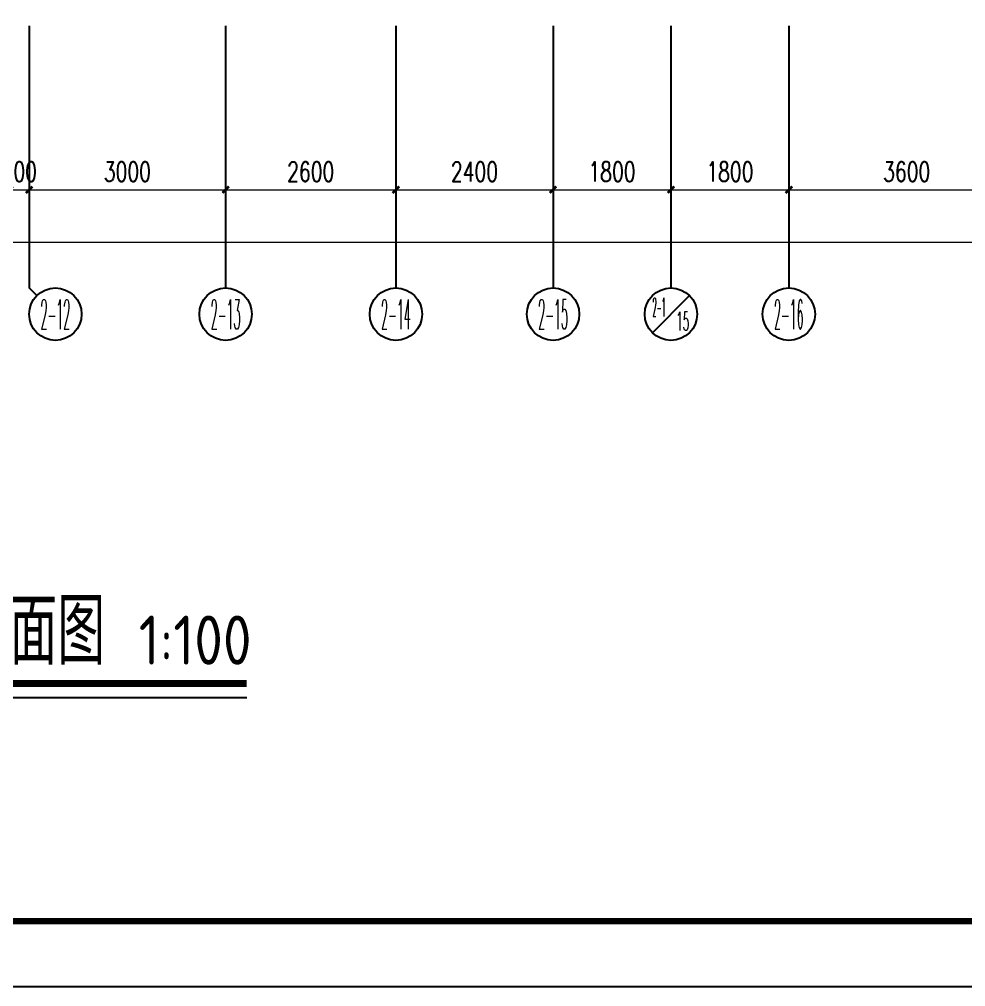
# Model space of a CAD drawing. Extents: x -9422388 to 15610651, y -1992469 to 953794.
# Drawn here: x -2643709 to -2629259, y -302584 to -287820 of the extents above; entities that cross this region are included whole.
import ezdxf
from ezdxf.enums import TextEntityAlignment as Align

# ---------------------------------------------------------------- set-up
doc = ezdxf.new("R2010")
doc.units = 0
doc.header["$LTSCALE"] = 1000
for name, color, linetype in [('A-ANNO-IDEN', 3, 'Continuous'), ('AXIS', 3, 'Continuous'), ('AXIS_TEXT', 7, 'Continuous'), ('PUB_TITLE', 4, 'Continuous')]:
    doc.layers.add(name, color=color, linetype=linetype)
doc.layers.add('建筑底图', color=8, linetype='Continuous', lineweight=5)
doc.styles.add('_TCH_AXIS', font='COMPLEX', dxfattribs={"bigfont": 'GBCBIG'})
doc.styles.add('_TCH_DIM_T3', font='SIMPLEX', dxfattribs={"width": 0.705882, "bigfont": 'GBCBIG'})
doc.styles.add('COMPLEX', font='COMPLEX')
doc.styles.get("Standard").update_dxf_attribs({"font": 'gbenor.shx', "bigfont": 'gbcbig.shx'})
doc.dimstyles.new('_TCH_ARCH&&100', dxfattribs={"dimtxt": 297.5, "dimasz": 100, "dimexe": 250, "dimexo": 300, "dimgap": 126.25, "dimtad": 1, "dimdec": 0, "dimzin": 0, "dimdsep": 46, "dimtxsty": '_TCH_DIM_T3', "dimblk": 'ARCHTICK', "dimcen": 0.09, "dimclrt": 7, "dimazin": 2, "dimtfac": 1, "dimtdec": 0, "dimtix": 1, "dimtmove": 2, "dimatfit": 3, "dimfxl": 0, "dimtolj": 1, "dimtzin": 0, "dimarcsym": 0})

# ---------------------------------------------------------------- blocks, each defined once
blk = doc.blocks.new('_ArchTick')
at = {"color": 0, "linetype": 'ByBlock', "const_width": 0.4}
blk.add_lwpolyline([(-0.5, -0.5), (0.5, 0.5)], dxfattribs=at)
blk = doc.blocks.new('*D625')
at = {"layer": 'AXIS', "color": 0, "lineweight": -2, "transparency": 16777216}
for p, q in [((1875330, -404975), (1875330, -408225)), ((1927730, -404975), (1927730, -408225)), ((1875330, -407975), (1927730, -407975))]:
    blk.add_line(p, q, dxfattribs=at)
at = {"layer": 'Defpoints', "color": 0, "transparency": 16777216}
for p in [(1875330, -404675), (1927730, -404675), (1927730, -407975)]:
    blk.add_point(p, dxfattribs=at)
at = {"layer": 'AXIS', "color": 0, "lineweight": -2, "transparency": 16777216, "xscale": 100, "yscale": 100, "zscale": 100, "rotation": 180}
blk.add_blockref('_ArchTick', (1875330, -407975), dxfattribs=at)
at = {"layer": 'AXIS', "color": 0, "lineweight": -2, "transparency": 16777216, "xscale": 100, "yscale": 100, "zscale": 100}
blk.add_blockref('_ArchTick', (1927730, -407975), dxfattribs=at)
at = {"layer": 'AXIS', "color": 7, "transparency": 16777216, "insert": (1901530, -407700), "char_height": 297.5, "attachment_point": 5, "style": '_TCH_DIM_T3'}
blk.add_mtext('\\A1;52400', dxfattribs=at)
blk = doc.blocks.new('*D664')
at = {"layer": 'AXIS', "color": 0, "lineweight": -2, "transparency": 16777216}
for p, q in [((1904130, -404975), (1904130, -407425)), ((1904430, -404975), (1904430, -407425)), ((1904130, -407175), (1904030, -407175)), ((1904130, -407175), (1904430, -407175)), ((1904430, -407175), (1904530, -407175))]:
    blk.add_line(p, q, dxfattribs=at)
at = {"layer": 'Defpoints', "color": 0, "transparency": 16777216}
for p in [(1904130, -404675), (1904430, -404675), (1904430, -407175)]:
    blk.add_point(p, dxfattribs=at)
at = {"layer": 'AXIS', "color": 0, "lineweight": -2, "transparency": 16777216, "xscale": 100, "yscale": 100, "zscale": 100}
blk.add_blockref('_ArchTick', (1904130, -407175), dxfattribs=at)
at = {"layer": 'AXIS', "color": 0, "lineweight": -2, "transparency": 16777216, "xscale": 100, "yscale": 100, "zscale": 100, "rotation": 180}
blk.add_blockref('_ArchTick', (1904430, -407175), dxfattribs=at)
at = {"layer": 'AXIS', "color": 7, "transparency": 16777216, "insert": (1904280, -406900), "char_height": 297.5, "attachment_point": 5, "style": '_TCH_DIM_T3'}
blk.add_mtext('\\A1;300', dxfattribs=at)
blk = doc.blocks.new('*D665')
at = {"layer": 'AXIS', "color": 0, "lineweight": -2, "transparency": 16777216}
for p, q in [((1904430, -404975), (1904430, -407425)), ((1907430, -404975), (1907430, -407425)), ((1904430, -407175), (1907430, -407175))]:
    blk.add_line(p, q, dxfattribs=at)
at = {"layer": 'Defpoints', "color": 0, "transparency": 16777216}
for p in [(1904430, -404675), (1907430, -404675), (1907430, -407175)]:
    blk.add_point(p, dxfattribs=at)
at = {"layer": 'AXIS', "color": 0, "lineweight": -2, "transparency": 16777216, "xscale": 100, "yscale": 100, "zscale": 100, "rotation": 180}
blk.add_blockref('_ArchTick', (1904430, -407175), dxfattribs=at)
at = {"layer": 'AXIS', "color": 0, "lineweight": -2, "transparency": 16777216, "xscale": 100, "yscale": 100, "zscale": 100}
blk.add_blockref('_ArchTick', (1907430, -407175), dxfattribs=at)
at = {"layer": 'AXIS', "color": 7, "transparency": 16777216, "insert": (1905930, -406900), "char_height": 297.5, "attachment_point": 5, "style": '_TCH_DIM_T3'}
blk.add_mtext('\\A1;3000', dxfattribs=at)
blk = doc.blocks.new('*D666')
at = {"layer": 'AXIS', "color": 0, "lineweight": -2, "transparency": 16777216}
for p, q in [((1907430, -404975), (1907430, -407425)), ((1910030, -404975), (1910030, -407425)), ((1907430, -407175), (1910030, -407175))]:
    blk.add_line(p, q, dxfattribs=at)
at = {"layer": 'Defpoints', "color": 0, "transparency": 16777216}
for p in [(1907430, -404675), (1910030, -404675), (1910030, -407175)]:
    blk.add_point(p, dxfattribs=at)
at = {"layer": 'AXIS', "color": 0, "lineweight": -2, "transparency": 16777216, "xscale": 100, "yscale": 100, "zscale": 100, "rotation": 180}
blk.add_blockref('_ArchTick', (1907430, -407175), dxfattribs=at)
at = {"layer": 'AXIS', "color": 0, "lineweight": -2, "transparency": 16777216, "xscale": 100, "yscale": 100, "zscale": 100}
blk.add_blockref('_ArchTick', (1910030, -407175), dxfattribs=at)
at = {"layer": 'AXIS', "color": 7, "transparency": 16777216, "insert": (1908730, -406900), "char_height": 297.5, "attachment_point": 5, "style": '_TCH_DIM_T3'}
blk.add_mtext('\\A1;2600', dxfattribs=at)
blk = doc.blocks.new('*D667')
at = {"layer": 'AXIS', "color": 0, "lineweight": -2, "transparency": 16777216}
for p, q in [((1910030, -404975), (1910030, -407425)), ((1912430, -404975), (1912430, -407425)), ((1910030, -407175), (1912430, -407175))]:
    blk.add_line(p, q, dxfattribs=at)
at = {"layer": 'Defpoints', "color": 0, "transparency": 16777216}
for p in [(1910030, -404675), (1912430, -404675), (1912430, -407175)]:
    blk.add_point(p, dxfattribs=at)
at = {"layer": 'AXIS', "color": 0, "lineweight": -2, "transparency": 16777216, "xscale": 100, "yscale": 100, "zscale": 100, "rotation": 180}
blk.add_blockref('_ArchTick', (1910030, -407175), dxfattribs=at)
at = {"layer": 'AXIS', "color": 0, "lineweight": -2, "transparency": 16777216, "xscale": 100, "yscale": 100, "zscale": 100}
blk.add_blockref('_ArchTick', (1912430, -407175), dxfattribs=at)
at = {"layer": 'AXIS', "color": 7, "transparency": 16777216, "insert": (1911230, -406900), "char_height": 297.5, "attachment_point": 5, "style": '_TCH_DIM_T3'}
blk.add_mtext('\\A1;2400', dxfattribs=at)
blk = doc.blocks.new('*D668')
at = {"layer": 'AXIS', "color": 0, "lineweight": -2, "transparency": 16777216}
for p, q in [((1912430, -404975), (1912430, -407425)), ((1914230, -404975), (1914230, -407425)), ((1912430, -407175), (1914230, -407175))]:
    blk.add_line(p, q, dxfattribs=at)
at = {"layer": 'Defpoints', "color": 0, "transparency": 16777216}
for p in [(1912430, -404675), (1914230, -404675), (1914230, -407175)]:
    blk.add_point(p, dxfattribs=at)
at = {"layer": 'AXIS', "color": 0, "lineweight": -2, "transparency": 16777216, "xscale": 100, "yscale": 100, "zscale": 100, "rotation": 180}
blk.add_blockref('_ArchTick', (1912430, -407175), dxfattribs=at)
at = {"layer": 'AXIS', "color": 0, "lineweight": -2, "transparency": 16777216, "xscale": 100, "yscale": 100, "zscale": 100}
blk.add_blockref('_ArchTick', (1914230, -407175), dxfattribs=at)
at = {"layer": 'AXIS', "color": 7, "transparency": 16777216, "insert": (1913330, -406900), "char_height": 297.5, "attachment_point": 5, "style": '_TCH_DIM_T3'}
blk.add_mtext('\\A1;1800', dxfattribs=at)
blk = doc.blocks.new('*D669')
at = {"layer": 'AXIS', "color": 0, "lineweight": -2, "transparency": 16777216}
for p, q in [((1914230, -404975), (1914230, -407425)), ((1916030, -404975), (1916030, -407425)), ((1914230, -407175), (1916030, -407175))]:
    blk.add_line(p, q, dxfattribs=at)
at = {"layer": 'Defpoints', "color": 0, "transparency": 16777216}
for p in [(1914230, -404675), (1916030, -404675), (1916030, -407175)]:
    blk.add_point(p, dxfattribs=at)
at = {"layer": 'AXIS', "color": 0, "lineweight": -2, "transparency": 16777216, "xscale": 100, "yscale": 100, "zscale": 100, "rotation": 180}
blk.add_blockref('_ArchTick', (1914230, -407175), dxfattribs=at)
at = {"layer": 'AXIS', "color": 0, "lineweight": -2, "transparency": 16777216, "xscale": 100, "yscale": 100, "zscale": 100}
blk.add_blockref('_ArchTick', (1916030, -407175), dxfattribs=at)
at = {"layer": 'AXIS', "color": 7, "transparency": 16777216, "insert": (1915130, -406900), "char_height": 297.5, "attachment_point": 5, "style": '_TCH_DIM_T3'}
blk.add_mtext('\\A1;1800', dxfattribs=at)
blk = doc.blocks.new('*D670')
at = {"layer": 'AXIS', "color": 0, "lineweight": -2, "transparency": 16777216}
for p, q in [((1916030, -404975), (1916030, -407425)), ((1919630, -404975), (1919630, -407425)), ((1916030, -407175), (1919630, -407175))]:
    blk.add_line(p, q, dxfattribs=at)
at = {"layer": 'Defpoints', "color": 0, "transparency": 16777216}
for p in [(1916030, -404675), (1919630, -404675), (1919630, -407175)]:
    blk.add_point(p, dxfattribs=at)
at = {"layer": 'AXIS', "color": 0, "lineweight": -2, "transparency": 16777216, "xscale": 100, "yscale": 100, "zscale": 100, "rotation": 180}
blk.add_blockref('_ArchTick', (1916030, -407175), dxfattribs=at)
at = {"layer": 'AXIS', "color": 0, "lineweight": -2, "transparency": 16777216, "xscale": 100, "yscale": 100, "zscale": 100}
blk.add_blockref('_ArchTick', (1919630, -407175), dxfattribs=at)
at = {"layer": 'AXIS', "color": 7, "transparency": 16777216, "insert": (1917830, -406900), "char_height": 297.5, "attachment_point": 5, "style": '_TCH_DIM_T3'}
blk.add_mtext('\\A1;3600', dxfattribs=at)
blk = doc.blocks.new('_AXISO')
at = {"color": 0}
blk.add_circle((0, 0), 0.5, dxfattribs=at)
at = {"layer": 'AXIS_TEXT', "color": 0, "style": 'COMPLEX', "width": 1.041667}
blk.add_attdef('A', text='', height=0.56, dxfattribs=at).set_placement((-0.25, -0.28), (0.25, -0.28), align=Align.FIT)
blk = doc.blocks.new('4444')
at = {"layer": 'AXIS', "color": 8}
for p, q in [((1904430.2, -404674.7), (1904430.2, -408674.7)), ((1907430.2, -404674.7), (1907430.2, -408674.7)), ((1910030.2, -404674.7), (1910030.2, -408674.7)), ((1912430.2, -404674.7), (1912430.2, -408674.7)), ((1914230.2, -404674.7), (1914230.2, -408674.7)), ((1916030.2, -404674.7), (1916030.2, -408674.7)), ((1904547.4, -408791.9), (1904430.2, -408674.7)), ((1913947.4, -409357.6), (1914513, -408791.9))]:
    blk.add_line(p, q, dxfattribs=at)
blk.add_circle((1914230.2, -409074.7), 400, dxfattribs=at)
ref = blk.add_blockref('_AXISO', (1904830.2, -409074.7), dxfattribs=dict(at, xscale=800, yscale=800, zscale=800))
ref.add_attrib('A', '2-12', dxfattribs={"layer": 'AXIS_TEXT', "color": 8, "height": 452.55, "style": '_TCH_AXIS', "width": 0.28}).set_placement((1904603.9, -409301), (1905056.5, -409301), align=Align.FIT)
ref = blk.add_blockref('_AXISO', (1907430.2, -409074.7), dxfattribs=dict(at, xscale=800, yscale=800, zscale=800))
ref.add_attrib('A', '2-13', dxfattribs={"layer": 'AXIS_TEXT', "color": 8, "height": 452.55, "style": '_TCH_AXIS', "width": 0.28}).set_placement((1907203.9, -409301), (1907656.5, -409301), align=Align.FIT)
ref = blk.add_blockref('_AXISO', (1910030.2, -409074.7), dxfattribs=dict(at, xscale=800, yscale=800, zscale=800))
ref.add_attrib('A', '2-14', dxfattribs={"layer": 'AXIS_TEXT', "color": 8, "height": 452.55, "style": '_TCH_AXIS', "width": 0.272727}).set_placement((1909803.9, -409301), (1910256.5, -409301), align=Align.FIT)
ref = blk.add_blockref('_AXISO', (1912430.2, -409074.7), dxfattribs=dict(at, xscale=800, yscale=800, zscale=800))
ref.add_attrib('A', '2-15', dxfattribs={"layer": 'AXIS_TEXT', "color": 8, "height": 452.55, "style": '_TCH_AXIS', "width": 0.28}).set_placement((1912203.9, -409301), (1912656.5, -409301), align=Align.FIT)
ref = blk.add_blockref('_AXISO', (1916030.2, -409074.7), dxfattribs=dict(at, xscale=800, yscale=800, zscale=800))
ref.add_attrib('A', '2-16', dxfattribs={"layer": 'AXIS_TEXT', "color": 8, "height": 452.55, "style": '_TCH_AXIS', "width": 0.28}).set_placement((1915803.9, -409301), (1916256.5, -409301), align=Align.FIT)
at = {"layer": 'AXIS_TEXT', "color": 7, "style": '_TCH_AXIS'}
for s, width, p, p2 in [('2-1', 0.266804, (1913950.2, -409110.5), (1914150.2, -409110.5)), ('15', 0.506007, (1914310.2, -409325.2), (1914510.2, -409325.2))]:
    blk.add_text(s, height=286.22, dxfattribs=dict(at, width=width)).set_placement(p, p2, align=Align.FIT)
at = {"layer": 'AXIS', "color": 8}
for p1, p2, distance, picture, middle in [((1875330.2, -404674.7), (1927730.2, -404674.7), -3300, '*D625', (1901530.2, -407699.7)), ((1904130.2, -404674.7), (1904430.2, -404674.7), -2500, '*D664', (1904280.2, -406899.7)), ((1904430.2, -404674.7), (1907430.2, -404674.7), -2500, '*D665', (1905930.2, -406899.7)), ((1907430.2, -404674.7), (1910030.2, -404674.7), -2500, '*D666', (1908730.2, -406899.7)), ((1910030.2, -404674.7), (1912430.2, -404674.7), -2500, '*D667', (1911230.2, -406899.7)), ((1912430.2, -404674.7), (1914230.2, -404674.7), -2500, '*D668', (1913330.2, -406899.7)), ((1914230.2, -404674.7), (1916030.2, -404674.7), -2500, '*D669', (1915130.2, -406899.7)), ((1916030.2, -404674.7), (1919630.2, -404674.7), -2500, '*D670', (1917830.2, -406899.7))]:
    dim = blk.add_aligned_dim(p1=p1, p2=p2, distance=distance, dimstyle='_TCH_ARCH&&100', dxfattribs=at)
    dim.commit()
    dim.dimension.update_dxf_attribs({"geometry": picture, "text_midpoint": middle})

msp = doc.modelspace()

# ---------------------------------------------------------------- linework, layer by layer
at = {"layer": 'A-ANNO-IDEN', "const_width": 105}
msp.add_lwpolyline([(-2652550.28207, -297958.18359), (-2640235.21548, -297958.18359)], dxfattribs=at)
at = {"layer": 'A-ANNO-IDEN'}
msp.add_lwpolyline([(-2652550.28207, -298168.18359), (-2640235.21548, -298168.18359)], dxfattribs=at)
at = {"layer": 'PUB_TITLE'}
msp.add_lwpolyline([(-2681774.25692, -302583.96919), (-2597674.25692, -302583.96919), (-2597674.25692, -243183.96919), (-2681774.25692, -243183.96919)], close=True, dxfattribs=at)
at = {"layer": 'PUB_TITLE', "const_width": 100}
msp.add_lwpolyline([(-2679274.25692, -301583.96919), (-2598674.25692, -301583.96919), (-2598674.25692, -244183.96919), (-2679274.25692, -244183.96919)], close=True, dxfattribs=at)

# ---------------------------------------------------------------- block references
at = {"layer": '建筑底图', "color": 8}
msp.add_blockref('4444', (-4547988.93389, 116754.67219), dxfattribs=at)

# ---------------------------------------------------------------- texts
at = {"layer": 'A-ANNO-IDEN', "color": 7}
for s, height, p in [('综合楼四层应急照明平面图', 1012.7659574, (-2651150.28207, -297669.9921)), ('1:100', 750, (-2641885.7076, -297669.9921))]:
    msp.add_text(s, height=height, dxfattribs=at).set_placement(p)

doc.saveas('drawing.dxf')
